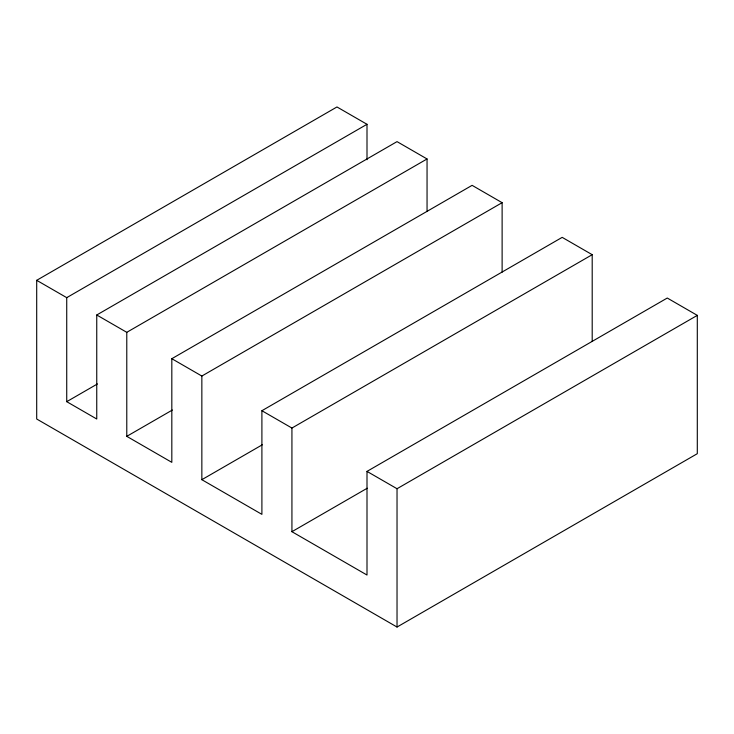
<?xml version="1.0" encoding="UTF-8"?>
<svg xmlns="http://www.w3.org/2000/svg" width="734" height="734" viewBox="0 0 734 734"><rect width="100%" height="100%" fill="white"/><g stroke="black" fill="none" stroke-linecap="round" stroke-linejoin="round"><path stroke-width="1.1" d="M592.2 341.246L592.2 254.689L291.93 428.05L291.93 531.691L367 575.034L367 471.393L667.27 298.032L697.3 315.372L697.3 453.685L397.03 627.038L36.7 419.013L36.7 280.315L336.97 106.962L367 124.294L367 159.728M36.7 280.315L66.73 297.655L367 124.294M66.73 297.655L66.73 401.672L96.75 419.013L96.75 314.987L397.03 141.625L427.05 158.966L427.05 211.548M96.75 314.987L126.78 332.328L427.05 158.966M66.73 401.672L97.448 383.937M126.78 332.328L126.78 436.345L171.82 462.347L171.82 358.706L472.1 185.344L502.12 202.685L502.12 272.158M171.82 358.706L201.85 376.047L502.12 202.685M126.78 436.345L172.371 410.022M201.85 376.047L201.85 479.687L261.9 514.36L261.9 410.719L562.18 237.357L592.2 254.689M201.85 479.687L262.304 444.786M291.93 531.691L367.248 488.211M367 471.393L397.03 488.734L697.3 315.372M261.9 410.719L291.93 428.05M397.03 488.734L397.03 627.038"/></g></svg>
